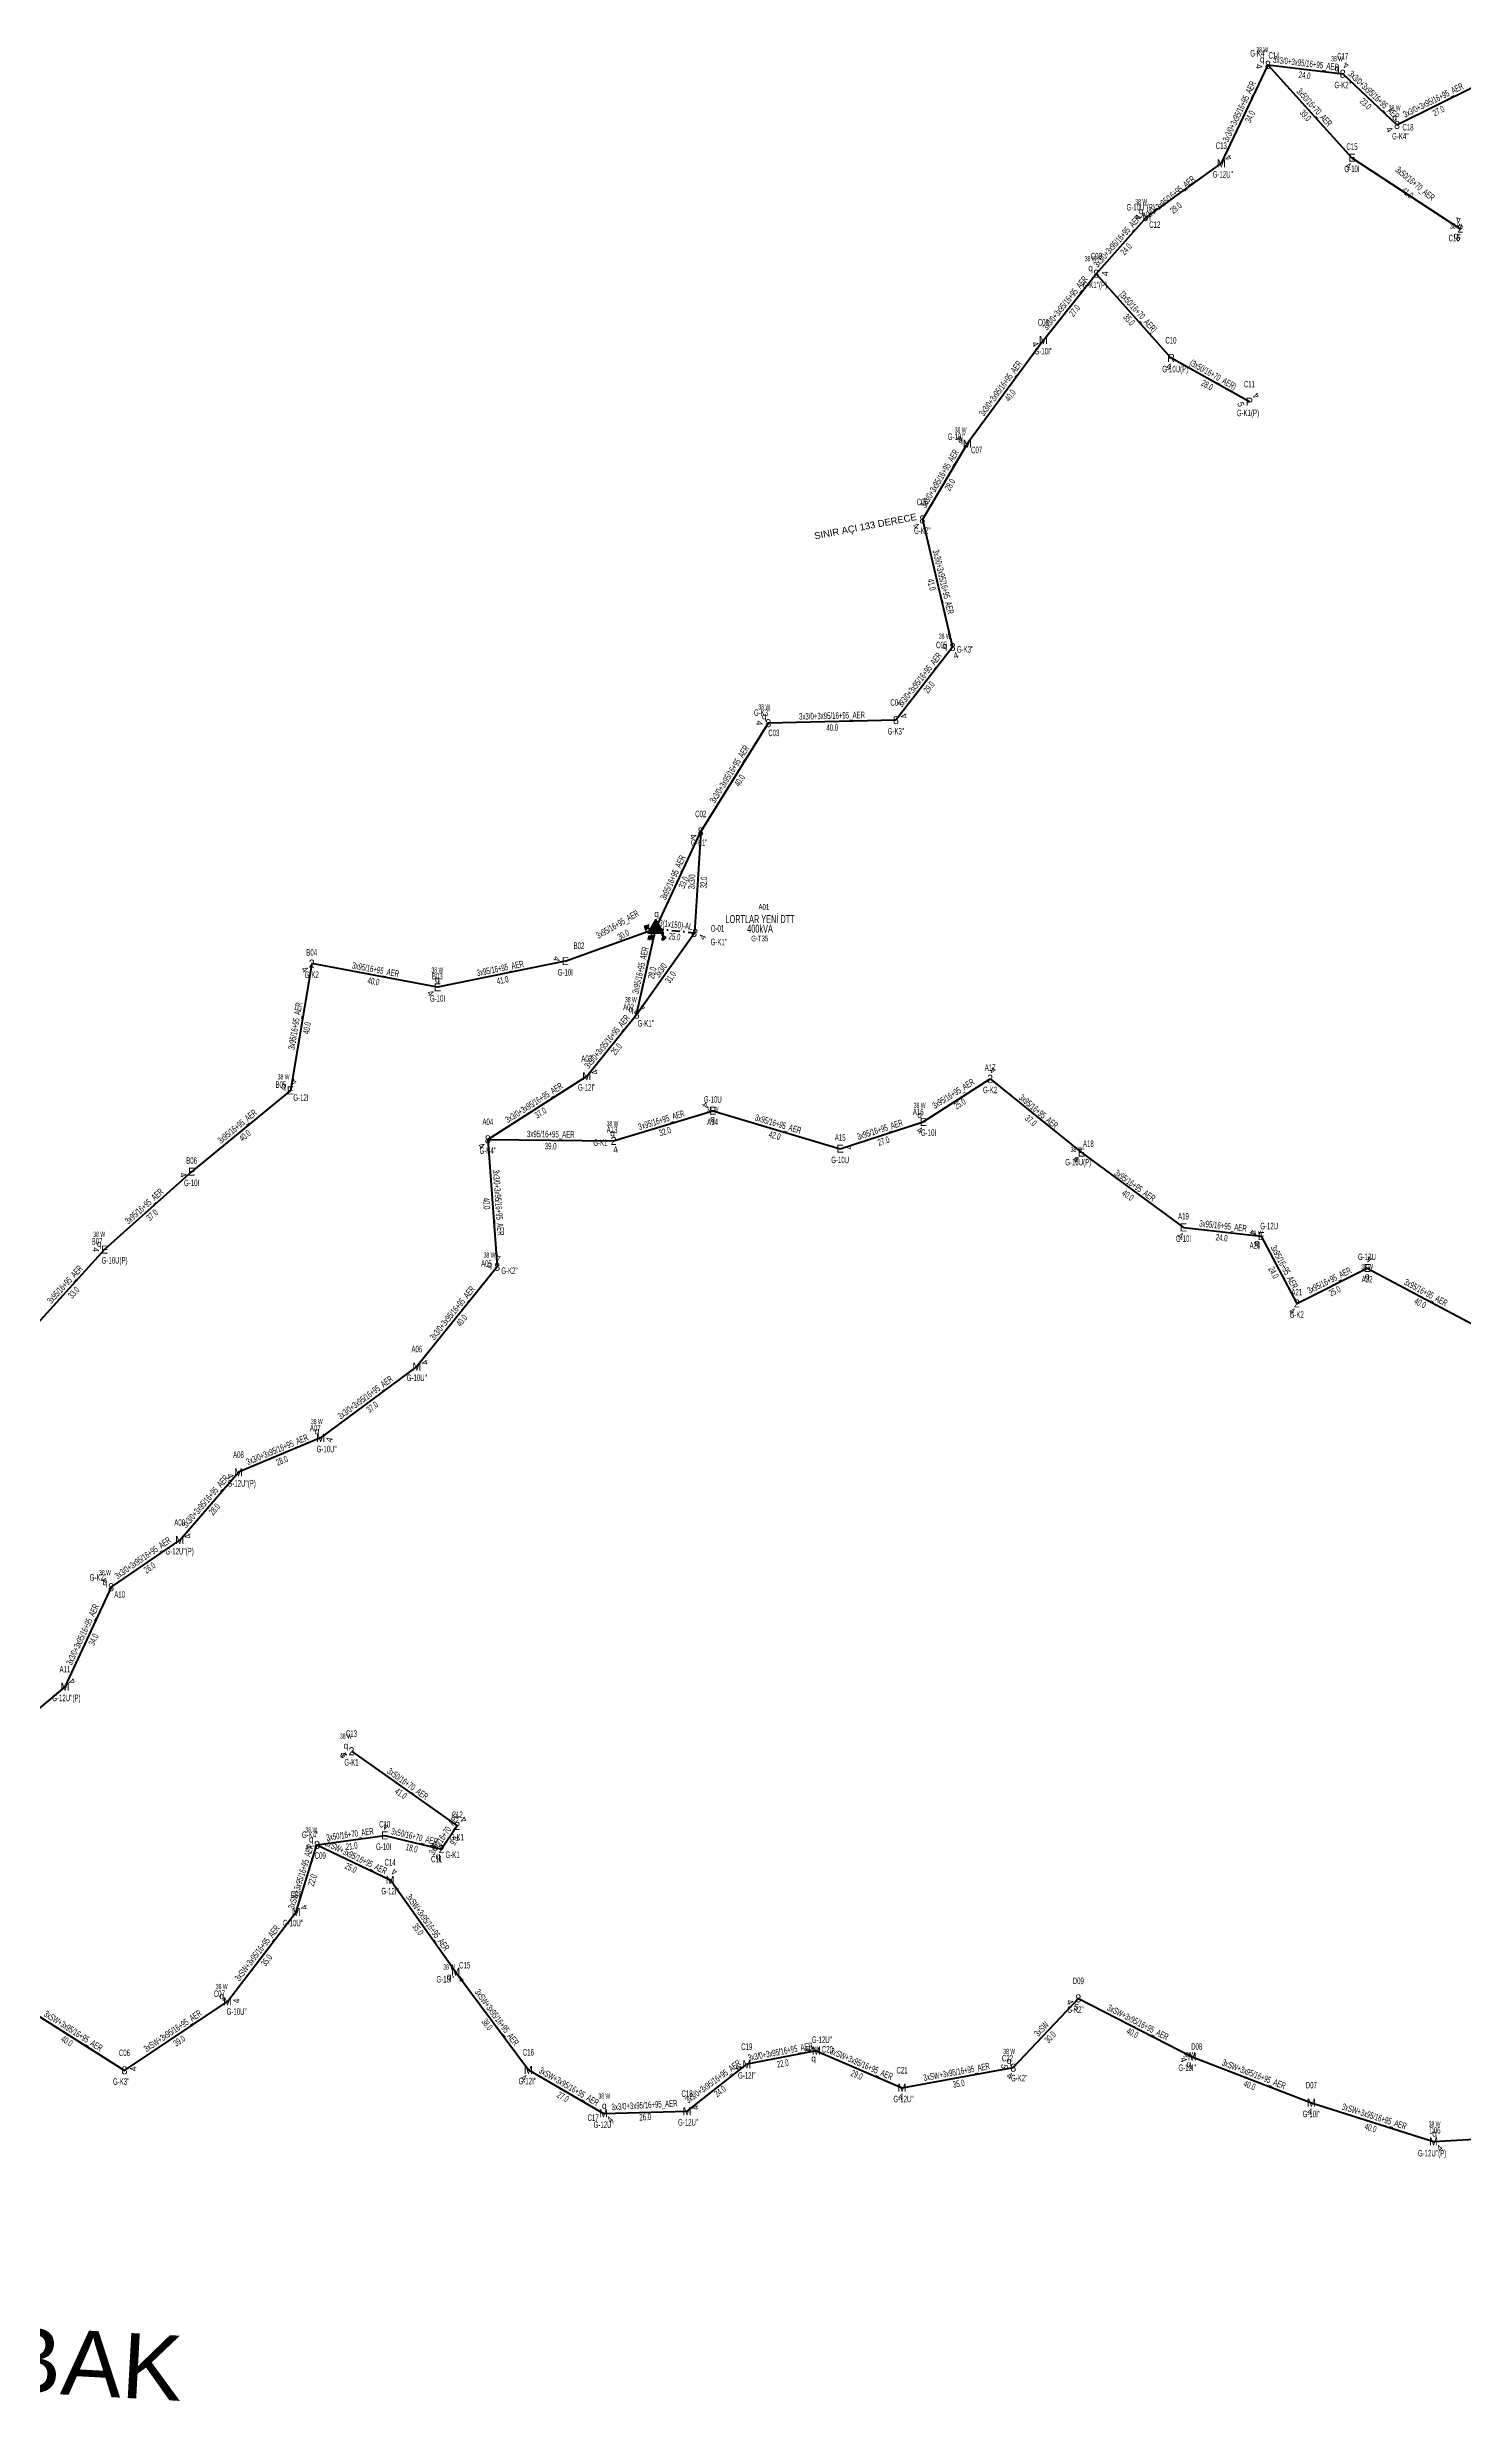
# Model space of a CAD drawing. Header units: millimetres. Extents: x 431745 to 436691, y 4033035 to 4040054.
# Drawn here: x 434788 to 435232, y 4035023 to 4035760 of the extents above; entities that cross this region are included whole.
import ezdxf
from ezdxf.enums import TextEntityAlignment as Align

# ---------------------------------------------------------------- set-up
doc = ezdxf.new("R2010")
doc.units = ezdxf.units.MM
doc.linetypes.add('DASHDOT', pattern=[5, 2.5, -1.25, 0, -1.25])
for name, color, linetype, lineweight in [('DIREK_AG_MEVCUT', 120, 'Continuous', 25), ('DIREK_AG_YENI', 108, 'Continuous', 25), ('DIREK_OG_YENI', 10, 'Continuous', 25), ('HAT_AG_HAVAI_BYSK', 3, 'Continuous', 50), ('HAT_AG_HAVAI_MEVCUT', 126, 'Continuous', 50), ('HAT_AG_HAVAI_YENI', 3, 'Continuous', 50), ('HAT_OG_HAVAI_YENI', 1, 'Continuous', 70), ('HAT_OG_YERALTI_YENI', 1, 'DASHDOT', 70), ('KULLANICI', 1, 'Continuous', 25), ('TRAFO_TADILAT_BYSK', 5, 'Continuous', 30), ('TRAFO_YENI', 5, 'Continuous', 30)]:
    doc.layers.add(name, color=color, linetype=linetype, lineweight=lineweight)
doc.layers.add('LAMBA_GUCU', color=4, linetype='Continuous')
doc.styles.add('Direk', font='B_CAD')
doc.styles.get("Standard").update_dxf_attribs({"font": 'Arial'})

# ---------------------------------------------------------------- blocks, each defined once
blk = doc.blocks.new('YENI_DIREK')
h = blk.add_hatch(color=32)
h.paths.add_polyline_path([(-3.28, -0.5), (-3.07, -0.63), (-2.64, 0.1), (-1.87, -0.35), (-1.77, -0.17), (-2.54, 0.28), (-2.11, 1.01), (-2.33, 1.14)])
h.paths.add_polyline_path([(-3.42, -0.17), (-3.29, -0.25), (-2.57, 0.98), (-2.7, 1.06)])
h.paths.add_polyline_path([(-3.5, 0.29), (-3.37, 0.22), (-3.01, 0.82), (-3.14, 0.9)])
h.paths.add_polyline_path([(-3.41, 0.73), (-3.54, 0.81), (-3.62, 0.68), (-3.49, 0.61)])
h.paths.add_polyline_path([(-1.26, -1.44), (-1.46, -1.44), (-1.47, -2.34), (-2.22, -2.34), (-2.48, -3.47), (-2.38, -3.47), (-2.17, -2.54), (-1.87, -2.54), (-2.08, -3.47), (-1.98, -3.47), (-1.77, -2.54), (-1.47, -2.54), (-1.68, -3.48), (-1.58, -3.48), (-1.37, -2.54), (-1.07, -2.54), (-1.28, -3.48), (-1.18, -3.48), (-0.97, -2.54), (-0.67, -2.55), (-0.88, -3.48), (-0.78, -3.48), (-0.52, -2.35), (-1.27, -2.34)])
at = {"layer": 'TRAFO_YENI'}
for points in [[(2.31, -1.57), (2.08, -1.92), (2.04, -1.44), (1.9, -1.44), (1.98, -2.32), (2.21, -1.96), (2.27, -2.67), (2.06, -2.67), (2.36, -2.87), (2.36, -2.86), (2.6, -2.49), (2.41, -2.63)], [(2.31, -1.57), (2.08, -1.92), (2.04, -1.44), (1.9, -1.44), (1.98, -2.32), (2.21, -1.96), (2.27, -2.67), (2.06, -2.67), (2.36, -2.87), (1.94, -3.19), (2.16, -3.79), (2.22, -3.74), (2.04, -3.26), (2.22, -3.13), (2.4, -3.6), (2.46, -3.56), (2.28, -3.08), (2.46, -2.94), (2.64, -3.42), (2.69, -3.38), (2.51, -2.9), (2.69, -2.76), (2.87, -3.24), (2.93, -3.2), (2.75, -2.72), (2.93, -2.58), (3.11, -3.06), (3.17, -3.01), (2.95, -2.42), (2.36, -2.86), (2.6, -2.49), (2.41, -2.63)], [(2.93, -2.58), (3.11, -3.06), (3.17, -3.01), (2.95, -2.42), (2.36, -2.86), (2.6, -2.49), (2.41, -2.63), (2.31, -1.57), (2.08, -1.92), (2.04, -1.44), (1.9, -1.44), (1.98, -2.32), (2.21, -1.96), (2.27, -2.67), (2.06, -2.67), (2.36, -2.87), (1.94, -3.19), (2.16, -3.79), (2.22, -3.74), (2.04, -3.26), (2.22, -3.13), (2.4, -3.6), (2.46, -3.56), (2.28, -3.08), (2.46, -2.94), (2.64, -3.42), (2.69, -3.38), (2.51, -2.9), (2.69, -2.76), (2.87, -3.24), (2.93, -3.2), (2.75, -2.72)]]:
    blk.add_hatch(color=32, dxfattribs=at).paths.add_polyline_path(points)
at = {"layer": 'TRAFO_TADILAT_BYSK', "color": 32, "flags": 128}
for points in [[(-3.49, 0.61), (-3.41, 0.73), (-3.54, 0.81), (-3.62, 0.68), (-3.49, 0.61)], [(-3.37, 0.22), (-3.01, 0.82), (-3.14, 0.9), (-3.5, 0.29), (-3.37, 0.22)], [(-3.29, -0.25), (-2.57, 0.98), (-2.7, 1.06), (-3.42, -0.17), (-3.29, -0.25)], [(-1.77, -0.17), (-2.54, 0.28), (-2.11, 1.01), (-2.33, 1.14), (-3.28, -0.5), (-3.07, -0.63), (-2.64, 0.1), (-1.87, -0.35), (-1.77, -0.17)], [(-1.26, -1.44), (-1.46, -1.44), (-1.47, -2.34), (-2.22, -2.34), (-2.48, -3.47), (-2.38, -3.47), (-2.17, -2.54), (-1.87, -2.54), (-2.08, -3.47), (-1.98, -3.47), (-1.77, -2.54), (-1.47, -2.54), (-1.68, -3.48), (-1.58, -3.48), (-1.37, -2.54), (-1.07, -2.54), (-1.28, -3.48), (-1.18, -3.48), (-0.97, -2.54), (-0.67, -2.55), (-0.88, -3.48), (-0.78, -3.48), (-0.52, -2.35), (-1.27, -2.34), (-1.26, -1.44)]]:
    blk.add_lwpolyline(points, dxfattribs=at)
at = {"layer": 'TRAFO_YENI', "linetype": 'Continuous'}
for p, q in [((-2.5, -1.44), (0, 2.89)), ((2.5, -1.44), (0, 2.89)), ((-2.5, -1.44), (2.5, -1.44))]:
    blk.add_line(p, q, dxfattribs=at)
at = {"layer": 'TRAFO_YENI', "color": 32, "flags": 128}
blk.add_lwpolyline([(1.9, -1.44), (2.04, -1.44), (2.08, -1.92), (2.31, -1.57), (2.41, -2.63), (2.6, -2.49), (2.36, -2.86), (2.95, -2.42), (3.17, -3.01), (3.11, -3.06), (2.93, -2.58), (2.75, -2.72), (2.93, -3.2), (2.87, -3.24), (2.69, -2.76), (2.51, -2.9), (2.69, -3.38), (2.64, -3.42), (2.46, -2.94), (2.28, -3.08), (2.46, -3.56), (2.4, -3.6), (2.22, -3.13), (2.04, -3.26), (2.22, -3.74), (2.16, -3.79), (1.94, -3.19), (2.36, -2.87), (2.06, -2.67), (2.27, -2.67), (2.21, -1.96), (1.98, -2.32), (1.9, -1.44)], dxfattribs=at)
at = {"layer": 'TRAFO_YENI', "linetype": 'Continuous'}
for points in [[(-2.5, -1.44), (0, -1.44), (0, 2.89)], [(0, -1.44), (0, 2.89), (2.5, -1.44)]]:
    blk.add_solid(points, dxfattribs=at)

msp = doc.modelspace()

# ---------------------------------------------------------------- linework, layer by layer
at = {"layer": 'HAT_AG_HAVAI_BYSK'}
msp.add_line((435139.874, 4035662.246), (435116.536, 4035688.582), dxfattribs=at)
at = {"layer": 'HAT_AG_HAVAI_MEVCUT'}
msp.add_line((435164.442, 4035648.518), (435139.874, 4035662.246), dxfattribs=at)
at = {"layer": 'HAT_AG_HAVAI_YENI'}
for p, q in [((435170.236, 4035753.946), (435196.518, 4035724.882)), ((435196.518, 4035724.882), (435230.418, 4035702.663)), ((434978.689, 4035483.64), (434992.759, 4035514.016)), ((434950.395506, 4035473.427442), (434978.689, 4035483.64)), ((434972.712, 4035456.688), (434978.689, 4035483.64)), ((434871.052174, 4035472.674762), (434864.385, 4035432.962)), ((434910.384533, 4035465.253562), (434871.052174, 4035472.674762)), ((434950.395506, 4035473.427442), (434910.384533, 4035465.253562)), ((434864.385, 4035432.962), (434833.476897, 4035407.535271)), ((435062.37902, 4035423.121916), (435083.300916, 4035436.626034)), ((435083.300916, 4035436.626034), (435111.8951, 4035413.5362)), ((434965.513, 4035417.187), (434996.508542, 4035426.631746)), ((434996.508542, 4035426.631746), (435036.395732, 4035414.73534)), ((434926.143, 4035417.656), (434965.513, 4035417.187)), ((435036.395732, 4035414.73534), (435062.37902, 4035423.121916)), ((435111.8951, 4035413.5362), (435143.803716, 4035390.105936)), ((434833.476897, 4035407.535271), (434806.266, 4035383.17)), ((435143.803716, 4035390.105936), (435168.131, 4035387.383)), ((434806.266, 4035383.17), (434784.116, 4035358.805)), ((435168.131, 4035387.383), (435179.248727, 4035366.326354)), ((435179.248727, 4035366.326354), (435201.293, 4035377.392)), ((435201.293, 4035377.392), (435236.247, 4035358.773)), ((434883.501199, 4035226.169135), (434916.576407, 4035202.781876)), ((434872.694, 4035196.847), (434893.892, 4035199.8)), ((434893.892, 4035199.8), (434911.683, 4035195.54)), ((434916.576407, 4035202.781876), (434911.683, 4035195.54))]:
    msp.add_line(p, q, dxfattribs=at)
at = {"layer": 'HAT_OG_HAVAI_YENI'}
for p, q in [((435170.236, 4035753.946), (435155.637, 4035723.164)), ((435170.236, 4035753.946), (435193.625274, 4035751.149539)), ((435193.625274, 4035751.149539), (435210.611, 4035735.129)), ((435210.611, 4035735.129), (435234.953, 4035747.259)), ((435155.637, 4035723.164), (435132.349, 4035706.429)), ((435116.536, 4035688.582), (435132.349, 4035706.429)), ((435099.957023, 4035667.828377), (435116.536, 4035688.582)), ((435099.957023, 4035667.828377), (435076.163873, 4035635.343335)), ((435076.163873, 4035635.343335), (435062.098874, 4035611.662822)), ((435062.098874, 4035611.662822), (435071.572, 4035571.743)), ((435071.572, 4035571.743), (435053.852447, 4035548.876828)), ((435013.897717, 4035547.913208), (434992.759, 4035514.016)), ((435053.852447, 4035548.876828), (435013.897717, 4035547.913208)), ((434992.759, 4035514.016), (434990.85, 4035482.284)), ((434972.712, 4035456.688), (434990.85, 4035482.284)), ((434957.091, 4035437.435), (434972.712, 4035456.688)), ((434926.143, 4035417.656), (434957.091, 4035437.435)), ((434926.143, 4035417.656), (434929.072198, 4035377.757875)), ((434929.072198, 4035377.757875), (434903.928495, 4035346.541974)), ((434903.928495, 4035346.541974), (434873.844209, 4035324.212041)), ((434873.844209, 4035324.212041), (434848.132, 4035313.487)), ((434829.735502, 4035292.261777), (434848.132, 4035313.487)), ((434808.275, 4035277.491), (434829.735502, 4035292.261777)), ((434808.275, 4035277.491), (434793.84, 4035246.349)), ((434793.84, 4035246.349), (434769.039, 4035225.591)), ((434866.19, 4035175.882), (434872.694, 4035196.847)), ((434872.694, 4035196.847), (434895.576, 4035185.876)), ((434916.076562, 4035157.147225), (434895.576, 4035185.876)), ((434844.722, 4035147.881), (434866.19, 4035175.882)), ((434916.076562, 4035157.147225), (434938.847, 4035126.435)), ((434778.464, 4035147.838), (434812.466, 4035126.286)), ((434812.466, 4035126.286), (434844.722, 4035147.881)), ((435090.565, 4035127.132), (435110.909, 4035148.798)), ((435110.909, 4035148.798), (435146.506272, 4035130.563715)), ((435028.933, 4035132.407), (435007.172, 4035128.209)), ((435028.933, 4035132.407), (435055.747, 4035120.822)), ((435146.506272, 4035130.563715), (435183.83077, 4035116.148424)), ((434938.847, 4035126.435), (434962.335, 4035112.811)), ((434988.48, 4035113.507), (435007.172, 4035128.209)), ((435055.747, 4035120.822), (435090.565, 4035127.132)), ((435183.83077, 4035116.148424), (435222.058535, 4035104.039677)), ((434962.335, 4035112.811), (434988.48, 4035113.507)), ((435222.058535, 4035104.039677), (435262.030817, 4035106.315904))]:
    msp.add_line(p, q, dxfattribs=at)
at = {"layer": 'HAT_OG_YERALTI_YENI', "flags": 128}
msp.add_lwpolyline([(434978.689, 4035483.64), (434990.85, 4035482.284)], dxfattribs=at)

# ---------------------------------------------------------------- block references
at = {"layer": 'TRAFO_YENI'}
msp.add_blockref('YENI_DIREK', (434978.689, 4035483.64), dxfattribs=at)

# ---------------------------------------------------------------- texts
at = {"layer": 'DIREK_AG_MEVCUT', "width": 0.53}
for s, p in [('C10', (435139.874, 4035667.746)), ('G-10U(P)', (435141.222925, 4035658.746)), ('C11', (435164.442, 4035654.018)), ('G-K1(P)', (435163.978029, 4035645.018))]:
    msp.add_text(s, height=2.05, dxfattribs=at).set_placement(p, align=Align.MIDDLE_CENTER)
at = {"layer": 'DIREK_AG_MEVCUT', "style": 'Direk'}
for s, p in [('R', (435139.874, 4035662.246)), ('P', (435164.442, 4035648.518))]:
    msp.add_text(s, height=2.5, dxfattribs=at).set_placement(p, align=Align.MIDDLE_CENTER)
at = {"layer": 'DIREK_AG_MEVCUT', "color": 32, "style": 'Direk'}
for s, rotation, p in [('4', 346.311607, (435139.211404, 4035659.525528)), ('5', 286.836538, (435161.762022, 4035647.707002)), ('4', 491.224358, (435166.547977, 4035650.363226))]:
    msp.add_text(s, height=2, rotation=rotation, dxfattribs=at).set_placement(p, align=Align.MIDDLE_CENTER)
at = {"layer": 'DIREK_AG_YENI', "width": 0.53}
for s, p in [('C15', (435196.518, 4035728.382)), ('G-10I', (435196.518, 4035721.382)), ('C16', (435228.499359, 4035699.735746)), ('B04', (434871.052174, 4035476.174762)), ('B02', (434954.673081, 4035478.277857)), ('G-K2', (434871.052174, 4035469.174762)), ('B03', (434910.358228, 4035468.753464)), ('G-10I', (434950.395506, 4035469.927442)), ('G-10I', (434910.410868, 4035461.749483)), ('A17', (435083.300916, 4035440.126034)), ('B05', (434861.406836, 4035434.800624)), ('G-K2', (435083.300916, 4035433.126034)), ('G-12I', (434867.677726, 4035430.720994)), ('G-10U', (434996.544463, 4035430.140777)), ('A16', (435060.821957, 4035426.25649)), ('G-K1', (434961.375205, 4035416.622788)), ('A13', (434965.025472, 4035420.652879)), ('A14', (434996.472716, 4035423.13193)), ('A15', (435036.395732, 4035418.23534)), ('G-10I', (435064.046112, 4035419.76584)), ('B06', (434833.476897, 4035411.035271)), ('G-10U', (435036.395732, 4035411.23534)), ('G-10U(P)', (435110.868869, 4035410.514362)), ('A18', (435114.057957, 4035416.287936)), ('G-10I', (434833.476897, 4035404.035271)), ('A19', (435143.803716, 4035393.605936)), ('G-12U', (435170.615692, 4035390.53388)), ('B07', (434803.891188, 4035385.741044)), ('G-10U(P)', (434809.381316, 4035379.797263)), ('G-10I', (435143.803716, 4035386.605936)), ('A20', (435166.159851, 4035384.490843)), ('G-12U', (435201.208661, 4035380.898469)), ('A22', (435201.250659, 4035373.892256)), ('A21', (435179.248727, 4035369.826354)), ('G-K2', (435179.248727, 4035362.826354)), ('C13', (434883.501199, 4035231.669135)), ('G-K1', (434883.501199, 4035222.669135)), ('C10', (434893.892, 4035203.3)), ('C12', (434916.576407, 4035206.281876)), ('G-10I', (434893.55479, 4035196.3)), ('G-K1', (434916.449646, 4035199.281876)), ('C11', (434910.13115, 4035192.402842)), ('G-K1', (434915.140046, 4035193.767207))]:
    msp.add_text(s, height=2.05, dxfattribs=at).set_placement(p, align=Align.MIDDLE_CENTER)
at = {"layer": 'DIREK_AG_YENI', "color": 32, "style": 'Direk'}
for s, rotation, p in [('4', 336.061209, (435195.381871, 4035722.322858)), ('4', 551.241994, (435229.872131, 4035705.409275)), ('5', 348.483963, (435229.859002, 4035699.919367)), ('4', 310.23489, (434868.914646, 4035470.866179)), ('4', 255.068552, (434947.690049, 4035474.148899)), ('4', 309.872849, (434908.235619, 4035463.458522)), ('4', 520.539545, (435084.233754, 4035439.266075)), ('4', 518.115423, (434865.428666, 4035435.560223)), ('4', 233.180084, (434994.267078, 4035428.309792)), ('4', 337.151888, (435061.291809, 4035420.541611)), ('4', 372.355691, (434966.112144, 4035414.451853)), ('4', 458.944213, (435039.161684, 4035415.170663)), ('4', 321.455919, (435110.150374, 4035411.346239)), ('4', 290.921004, (434830.861491, 4035406.535446)), ('4', 341.855218, (435142.931742, 4035387.445172)), ('4', 247.677614, (435165.540828, 4035388.446489)), ('4', 270.227116, (434803.466022, 4035383.158901)), ('4', 526.667437, (435201.938688, 4035380.116534)), ('4', 328.916834, (435177.803138, 4035363.928381)), ('5', 297.368062, (434881.014598, 4035224.881961)), ('4', 292.5, (434880.914336, 4035225.097621)), ('4', 493.9629, (434918.591818, 4035204.725615)), ('4', 533.267118, (434894.220274, 4035202.58069)), ('4', 246.243476, (434909.120256, 4035196.667983))]:
    msp.add_text(s, height=2, rotation=rotation, dxfattribs=at).set_placement(p, align=Align.MIDDLE_CENTER)
at = {"layer": 'DIREK_AG_YENI', "style": 'Direk'}
for s, p in [('E', (435196.518, 4035724.882)), ('2', (435230.418, 4035702.663)), ('2', (434871.052174, 4035472.674762)), ('E', (434950.395506, 4035473.427442)), ('E', (434910.384533, 4035465.253562)), ('E', (434864.385, 4035432.962)), ('2', (435083.300916, 4035436.626034)), ('E', (434996.508542, 4035426.631746)), ('2', (434965.513, 4035417.187)), ('E', (435062.37902, 4035423.121916)), ('E', (435036.395732, 4035414.73534)), ('E', (435111.8951, 4035413.5362)), ('E', (434833.476897, 4035407.535271)), ('E', (435143.803716, 4035390.105936)), ('E', (435168.131, 4035387.383)), ('E', (434806.266, 4035383.17)), ('E', (435201.293, 4035377.392)), ('2', (435179.248727, 4035366.326354)), ('2', (434883.501199, 4035226.169135)), ('2', (434916.576407, 4035202.781876)), ('E', (434893.892, 4035199.8)), ('2', (434911.683, 4035195.54))]:
    msp.add_text(s, height=2.5, dxfattribs=at).set_placement(p, align=Align.MIDDLE_CENTER)
at = {"layer": 'DIREK_AG_YENI', "color": 4, "style": 'Direk'}
for p in [(435229.047542, 4035700.572104), (434910.365744, 4035467.753492), (434862.25774, 4035434.275303), (435061.266832, 4035425.360897), (434965.164766, 4035419.662628), (434996.482952, 4035424.131877), (435110.350202, 4035411.570674), (434804.569706, 4035385.00646), (435166.723036, 4035385.317174), (435201.262756, 4035374.892183), (434881.733432, 4035227.936902), (434910.574536, 4035193.299173)]:
    msp.add_text('q', height=2, dxfattribs=at).set_placement(p, align=Align.MIDDLE_CENTER)
at = {"layer": 'DIREK_OG_YENI', "width": 0.53}
for s, p in [("G-K4''", (435167.271103, 4035757.557864)), ('C14', (435172.138269, 4035756.883919)), ('C17', (435193.625274, 4035756.649539)), ("G-K2''", (435193.625274, 4035747.649539)), ('C18', (435214.039225, 4035734.423824)), ('C13', (435155.637, 4035728.664)), ("G-K4''", (435211.667954, 4035731.615391)), ("G-12U''", (435156.100971, 4035719.664)), ("G-10U''(P)", (435130.409775, 4035709.394328)), ('C12', (435134.817848, 4035703.948115)), ('C09', (435116.536, 4035694.082)), ("G-K1''(P)", (435116.072029, 4035685.082)), ('C08', (435099.957023, 4035673.328377)), ("G-10I''", (435099.957023, 4035664.328377)), ("G-10I''", (435072.80445, 4035637.563873)), ('C07', (435079.083679, 4035633.413379)), ('C06', (435062.098874, 4035617.162822)), ("G-K2''", (435062.098874, 4035608.162822)), ('C05', (435068.127831, 4035572.365653)), ("G-K3''", (435075.501104, 4035571.009761)), ("G-K3''", (435012.018455, 4035551.205703)), ('C04', (435053.852447, 4035554.376828)), ('C03', (435015.632697, 4035544.873497)), ("G-K3''", (435053.852447, 4035545.376828)), ('C02', (434992.759, 4035519.516)), ("G-K1''", (434992.295029, 4035510.516)), ('O-01', (434998.013077, 4035483.67055)), ("G-K1''", (434998.438606, 4035479.422294)), ('A02', (434970.174684, 4035459.098814)), ("G-K1''", (434975.581299, 4035453.961754)), ('A03', (434957.091, 4035442.935)), ("G-12I''", (434957.091, 4035433.935)), ('A04', (434926.143, 4035423.156)), ("G-K4''", (434926.143, 4035414.156)), ('A05', (434925.731006, 4035378.800195)), ("G-K2''", (434932.94848, 4035376.548629)), ('A06', (434903.928495, 4035352.041974)), ("G-10U''", (434903.928495, 4035343.041974)), ('A07', (434872.170886, 4035327.286124)), ('A08', (434848.132, 4035318.987)), ("G-10U''", (434875.738997, 4035320.731105)), ("G-12U''(P)", (434849.143715, 4035309.987)), ('A09', (434829.735502, 4035297.761777)), ("G-12U''(P)", (434829.735502, 4035288.761777)), ("G-K2''", (434804.164711, 4035280.557044)), ('A10', (434810.953831, 4035275.238477)), ('A11', (434793.84, 4035251.849)), ("G-12U''(P)", (434794.303971, 4035242.849)), ("G-K4''", (434870.572003, 4035200.030234)), ('C09', (434873.738438, 4035193.506469)), ('C14', (434895.576, 4035191.376)), ('C08', (434866.19, 4035181.382)), ("G-12I''", (434895.576, 4035182.376)), ("G-10U''", (434865.178285, 4035172.382)), ('C15', (434918.913391, 4035159.197201)), ("G-10I''", (434912.824747, 4035154.797369)), ('D09', (435110.909, 4035154.298)), ('C07', (434842.162647, 4035150.268407)), ("G-10U''", (434847.59291, 4035144.692023)), ("G-K2''", (435110.043717, 4035145.298)), ('C06', (434812.466, 4035131.786)), ('C16', (434938.847, 4035131.935)), ('C19', (435007.172, 4035133.709)), ("G-12U''", (435030.667036, 4035135.883754)), ('C20', (435032.403117, 4035132.863382)), ('C22', (435088.749127, 4035130.12409)), ('D08', (435147.936553, 4035133.758131)), ("G-K3''", (434811.454285, 4035122.786)), ("G-12I''", (434938.50979, 4035122.935)), ("G-12I''", (435007.172, 4035124.709)), ('C21', (435055.747, 4035126.322)), ("G-K2''", (435092.424147, 4035123.859736)), ("G-10I''", (435144.970502, 4035127.133696)), ('C18', (434988.48, 4035119.007)), ("G-12U''", (435056.210971, 4035117.322)), ('D07', (435183.83077, 4035121.648424)), ('C17', (434959.102603, 4035111.46876)), ("G-12U''", (434962.415883, 4035109.268525)), ("G-12U''", (434988.81721, 4035110.007)), ("G-10I''", (435183.83077, 4035112.648424)), ('D06', (435222.494672, 4035107.512397)), ("G-12U''(P)", (435221.596753, 4035100.362762))]:
    msp.add_text(s, height=2.05, dxfattribs=at).set_placement(p, align=Align.MIDDLE_CENTER)
at = {"layer": 'DIREK_OG_YENI', "color": 32, "style": 'Direk'}
for s, rotation, p in [('4', 279.813193, (435167.476968, 4035753.468778)), ('4', 518.3375, (435194.658862, 4035753.751787)), ('4', 301.708591, (435208.22895, 4035733.657322)), ('4', 486.088837, (435157.899693, 4035724.813309)), ('4', 271.659358, (435129.550174, 4035706.34792)), ('4', 450.002121, (435119.336, 4035688.582104)), ('4', 296.889843, (435097.459766, 4035666.562002)), ('4', 235.157733, (435073.865835, 4035636.943029)), ('4', 315.000001, (435060.118975, 4035609.682923)), ('4', 380.828119, (435072.567584, 4035569.125976)), ('4', 476.113514, (435056.366634, 4035550.109251)), ('4', 268.884156, (435011.098248, 4035547.967735)), ('4', 302.573342, (434990.399432, 4035512.508539)), ('4', 422.007934, (434993.322435, 4035480.969822)), ('4', 500.571046, (434974.490339, 4035458.850756)), ('4', 475.472857, (434959.61881, 4035438.639234)), ('4', 315.000001, (434924.163101, 4035415.676101)), ('4', 533.436547, (434929.392248, 4035380.539524)), ('4', 475.574672, (434906.45416, 4035347.750698)), ('4', 437.572697, (434876.578605, 4035323.609479)), ('4', 294.541804, (434845.584956, 4035312.324)), ('4', 474.541804, (434832.282545, 4035293.424777)), ('4', 222.239803, (434806.392742, 4035279.563946)), ('4', 486.341265, (434796.095405, 4035248.008262)), ('4', 283.882236, (434869.975785, 4035196.175204)), ('4', 512.755635, (434896.857802, 4035188.365374)), ('4', 478.320965, (434868.654851, 4035177.210349)), ('4', 396.203343, (434917.73039, 4035154.887833)), ('4', 452.259276, (434847.519823, 4035147.99138)), ('4', 293.401216, (435108.339311, 4035147.685931)), ('5', 346.43837, (435110.252425, 4035146.076069)), ('4', 262.205612, (435026.158869, 4035132.786732)), ('4', 458.839643, (434815.232742, 4035126.716275)), ('4', 330.525248, (434937.469288, 4035123.997397)), ('4', 289.093229, (435004.526035, 4035127.293103)), ('5', 263.20282, (435087.78468, 4035127.463394)), ('4', 334.937664, (435089.378909, 4035124.595627)), ('4', 289.37829, (435143.864896, 4035129.634665)), ('4', 352.092255, (435055.36178, 4035118.048626)), ('4', 406.416435, (434964.363235, 4035110.880647)), ('4', 471.844839, (434991.078946, 4035114.548864)), ('4', 349.44134, (435183.317692, 4035113.395834)), ('4', 403.050463, (435223.969933, 4035101.99357))]:
    msp.add_text(s, height=2, rotation=rotation, dxfattribs=at).set_placement(p, align=Align.MIDDLE_CENTER)
at = {"layer": 'DIREK_OG_YENI', "color": 4, "style": 'Direk'}
for p in [(435168.468233, 4035755.713767), (435191.857507, 4035752.917306), (435209.890836, 4035737.523027), (435130.585537, 4035708.201061), (435114.768233, 4035690.349767), (435074.078297, 4035636.721876), (435069.111879, 4035572.187752), (435012.658446, 4035550.08443), (434970.899631, 4035458.41001), (434926.685632, 4035378.50239), (434872.648978, 4035326.407815), (434806.361549, 4035279.099945), (434870.926233, 4035198.614767), (434914.050255, 4035155.682957), (434842.893891, 4035149.586291), (435028.075189, 4035130.058775), (435089.267948, 4035129.269207), (435145.484643, 4035128.281989), (434962.603786, 4035115.296509), (435222.370062, 4035106.520192)]:
    msp.add_text('q', height=2, dxfattribs=at).set_placement(p, align=Align.MIDDLE_CENTER)
at = {"layer": 'DIREK_OG_YENI', "style": 'Direk'}
for s, p in [('8', (435170.236, 4035753.946)), ('8', (435193.625274, 4035751.149539)), ('8', (435210.611, 4035735.129)), ('M', (435155.637, 4035723.164)), ('M', (435132.349, 4035706.429)), ('8', (435116.536, 4035688.582)), ('M', (435099.957023, 4035667.828377)), ('M', (435076.163873, 4035635.343335)), ('8', (435062.098874, 4035611.662822)), ('8', (435071.572, 4035571.743)), ('8', (435013.897717, 4035547.913208)), ('8', (435053.852447, 4035548.876828)), ('8', (434992.759, 4035514.016)), ('8', (434972.712, 4035456.688)), ('M', (434957.091, 4035437.435)), ('8', (434926.143, 4035417.656)), ('8', (434929.072198, 4035377.757875)), ('M', (434903.928495, 4035346.541974)), ('M', (434873.844209, 4035324.212041)), ('M', (434848.132, 4035313.487)), ('M', (434829.735502, 4035292.261777)), ('8', (434808.275, 4035277.491)), ('M', (434793.84, 4035246.349)), ('8', (434872.694, 4035196.847)), ('M', (434895.576, 4035185.876)), ('M', (434866.19, 4035175.882)), ('M', (434916.076562, 4035157.147225)), ('M', (434844.722, 4035147.881)), ('8', (435110.909, 4035148.798)), ('M', (435028.933, 4035132.407)), ('M', (435146.506272, 4035130.563715)), ('8', (434812.466, 4035126.286)), ('M', (434938.847, 4035126.435)), ('M', (435007.172, 4035128.209)), ('8', (435090.565, 4035127.132)), ('M', (435055.747, 4035120.822)), ('M', (435183.83077, 4035116.148424)), ('M', (434962.335, 4035112.811)), ('M', (434988.48, 4035113.507)), ('M', (435222.058535, 4035104.039677))]:
    msp.add_text(s, height=2.5, dxfattribs=at).set_placement(p, align=Align.MIDDLE_CENTER)
msp.add_text('8', height=2.5, rotation=342.364734, dxfattribs=at).set_placement((434990.85, 4035482.284), align=Align.MIDDLE_CENTER)
at = {"layer": 'HAT_AG_HAVAI_BYSK', "lineweight": 30, "width": 0.53}
msp.add_text('[3x50/16+70_AER]', height=2.05, rotation=311.545898, dxfattribs=at).set_placement((435128.841337, 4035675.977672), align=Align.CENTER)
msp.add_text('35.0', height=2.05, rotation=311.545898, dxfattribs=at).set_placement((435127.569016, 4035674.850199), align=Align.TOP_CENTER)
at = {"layer": 'HAT_AG_HAVAI_MEVCUT', "lineweight": 30, "width": 0.53}
msp.add_text('(3x50/16+70_AER)', height=2.05, rotation=330.804605, dxfattribs=at).set_placement((435152.572621, 4035656.124017), align=Align.CENTER)
msp.add_text('28.0', height=2.05, rotation=330.804605, dxfattribs=at).set_placement((435151.743379, 4035654.639983), align=Align.TOP_CENTER)
at = {"layer": 'HAT_AG_HAVAI_YENI', "lineweight": 30, "width": 0.53}
for s, rotation, p in [('3x50/16+70_AER', 312.12225, (435184.007281, 4035739.984312, 217598.258881)), ('3x50/16+70_AER', 320.372516, (435215.634842, 4035716.007868)), ('3x95/16+95_AER', 65.146786, (434984.952385, 4035499.185163)), ('3x95/16+95_AER', 389.890731, (434967.195803, 4035484.064842, 217475.197753)), ('3x95/16+95_AER', 349.315088, (434890.87595, 4035469.799425)), ('3x95/16+95_AER', 371.546133, (434930.219886, 4035470.173301, 217455.192266)), ('3x95/16+95_AER', 77.496915, (434974.870479, 4035470.347948)), ('3x95/16+95_AER', 440.469911, (434866.880324, 4035452.958865)), ('3x95/16+95_AER', 32.195734, (435072.344883, 4035431.094776, 217541.740147)), ('3x95/16+95_AER', 399.442619, (434848.390939, 4035420.905058, 217416.738449)), ('3x95/16+95_AER', 16.946663, (434980.763012, 4035422.722463, 217498.254271)), ('3x95/16+95_AER', 343.39272, (435016.695076, 4035421.498086, 217518.197866)), ('3x95/16+95_AER', 320.159231, (435097.825799, 4035425.613858, 217555.630783)), ('3x95/16+95_AER', 359.317489, (434945.838125, 4035418.27144)), ('3x95/16+95_AER', 17.888423, (435049.126286, 4035419.737536, 217531.18951)), ('3x95/16+95_AER', 324.525275, (435128.025933, 4035402.39337, 217571.901858)), ('3x95/16+95_AER', 401.842006, (434819.304432, 4035395.985875, 217403.133)), ('3x95/16+95_AER', 353.614407, (435156.061994, 4035389.589377)), ('3x95/16+95_AER', 297.832832, (435174.44163, 4035377.251719)), ('3x95/16+95_AER', 407.726015, (434794.561911, 4035371.559244, 217392.057857)), ('3x95/16+95_AER', 26.656286, (435189.889404, 4035372.618976)), ('3x95/16+95_AER', 331.957409, (435219.169518, 4035368.833059)), ('3x50/16+70_AER', 324.736125, (434900.529545, 4035215.169532, 217458.288204)), ('3x50/16+70_AER', 415.952715, (434913.425414, 4035199.636833, 217455.8415)), ('3x50/16+70_AER', 7.93018, (434883.175929, 4035199.165323, 217446.9462)), ('3x50/16+70_AER', 346.534238, (434902.985635, 4035198.496584, 217455.8415))]:
    msp.add_text(s, height=2.05, rotation=rotation, dxfattribs=at).set_placement(p, align=Align.CENTER)
for s, rotation, p in [('39.0', 312.12225, (435182.746365, 4035738.844097, 217598.258881)), ('41.0', 320.372516, (435214.550593, 4035714.698516)), ('33.0', 65.146786, (434986.494943, 4035498.470662)), ('30.0', 389.890731, (434968.042994, 4035482.590981, 217475.197753)), ('28.0', 77.496915, (434976.530162, 4035469.979912)), ('40.0', 349.315088, (434890.560756, 4035468.1289)), ('41.0', 371.546133, (434930.560153, 4035468.507703, 217455.192266)), ('40.0', 440.469911, (434868.556862, 4035452.677403)), ('25.0', 32.195734, (435073.250665, 4035429.656181, 217541.740147)), ('37.0', 320.159231, (435096.736683, 4035424.30855, 217555.630783)), ('40.0', 399.442619, (434849.470958, 4035419.592214, 217416.738449)), ('32.0', 16.946663, (434981.25853, 4035421.096283, 217498.254271)), ('42.0', 343.39272, (435016.209198, 4035419.869, 217518.197866)), ('27.0', 17.888423, (435049.648466, 4035418.11972, 217531.18951)), ('39.0', 359.317489, (434945.817875, 4035416.57156)), ('37.0', 401.842006, (434820.438466, 4035394.719397, 217403.133)), ('40.0', 324.525275, (435127.039349, 4035401.008939, 217571.901858)), ('24.0', 353.614407, (435155.872922, 4035387.899924)), ('24.0', 297.832832, (435172.938297, 4035376.458)), ('33.0', 407.726015, (434795.819803, 4035370.415694, 217392.057857)), ('25.0', 26.656286, (435190.652088, 4035371.099662)), ('40.0', 331.957409, (435218.370301, 4035367.332642)), ('41.0', 324.736125, (434899.548062, 4035213.781479, 217458.288204)), ('21.0', 7.93018, (434883.410472, 4035197.48158, 217446.9462)), ('18.0', 346.534238, (434902.589766, 4035196.843319, 217455.8415)), ('9.0', 415.952715, (434914.833993, 4035198.685043, 217455.8415))]:
    msp.add_text(s, height=2.05, rotation=rotation, dxfattribs=at).set_placement(p, align=Align.TOP_CENTER)
at = {"layer": 'HAT_OG_HAVAI_YENI', "lineweight": 30, "width": 0.53}
for s, rotation, p in [('3x3/0+3x95/16+95_AER', 353.181486, (435182.031495, 4035753.391868)), ('3x3/0+3x95/16+95_AER', 316.674897, (435202.701319, 4035743.757626, 217605.305465)), ('3x3/0+3x95/16+95_AER', 424.627238, (435162.168611, 4035738.919353, 217577.818677)), ('3x3/0+3x95/16+95_AER', 26.48771, (435222.40286, 4035741.954781, 217617.4765)), ('3x3/0+3x95/16+95_AER', 399.10477, (435139.692899, 4035711.299486)), ('3x3/0+3x95/16+95_AER', 48.458894, (435123.806468, 4035698.069119)), ('3x3/0+3x95/16+95_AER', 51.379716, (435107.582584, 4035678.735657)), ('3x3/0+3x95/16+95_AER', 413.779683, (435087.37471, 4035652.088114)), ('3x3/0+3x95/16+95_AER', 419.291879, (435068.40056, 4035623.937144, 217531.049437)), ('3x3/0+3x95/16+95_AER', 283.350053, (435067.662619, 4035591.899273, 217535.786152)), ('3x3/0+3x95/16+95_AER', 412.226786, (435062.0405, 4035560.830668, 217526.926224)), ('3x3/0+3x95/16+95_AER', 361.38158, (435033.854588, 4035549.244771)), ('3x3/0+3x95/16+95_AER', 418.051392, (435002.606989, 4035531.414475)), ('3x3/0', 86.557927, (434990.955976, 4035498.201175)), ('3x3/0', 54.6774, (434981.087576, 4035469.977611)), ('3x3/0+3x95/16+95_AER', 50.946355, (434964.241577, 4035447.597005)), ('3x3/0+3x95/16+95_AER', 32.582474, (434941.159414, 4035428.261689)), ('3x3/0+3x95/16+95_AER', 274.198948, (434928.455318, 4035397.769175)), ('3x3/0+3x95/16+95_AER', 411.149341, (434915.83838, 4035362.683124)), ('3x3/0+3x95/16+95_AER', 396.584495, (434888.379746, 4035336.05954, 217436.922105)), ('3x3/0+3x95/16+95_AER', 382.641925, (434860.66088, 4035319.63401, 217424.066)), ('3x3/0+3x95/16+95_AER', 49.163143, (434838.528742, 4035303.675855, 217424.066)), ('3x3/0+3x95/16+95_AER', 34.82769, (434818.757806, 4035285.819701)), ('3x3/0+3x95/16+95_AER', 425.132068, (434800.286366, 4035262.277176, 217396.920135)), ('3xSW+3x95/16+95_AER', 334.383943, (434884.502706, 4035192.127798, 217447.788219)), ('3xSW+3x95/16+95_AER', 72.764782, (434868.630307, 4035186.616599, 217436.347)), ('3xSW+3x95/16+95_AER', 305.510986, (434906.518403, 4035172.005186, 217447.788219)), ('3xSW+3x95/16+95_AER', 52.523142, (434854.781647, 4035162.399051, 217433.095139)), ('3xSW+3x95/16+95_AER', 306.553303, (434928.144392, 4035142.297383, 217469.423303)), ('3xSW+3x95/16+95_AER', 332.877004, (435129.09517, 4035140.43727)), ('3xSW+3x95/16+95_AER', 327.631709, (434795.919965, 4035137.780019, 217406.232909)), ('3xSW+3x95/16+95_AER', 33.802032, (434828.121191, 4035137.789948, 217422.361067)), ('3xSW', 46.80162, (435100.11719, 4035138.546711, 217555.454517)), ('3x3/0+3x95/16+95_AER', 370.918363, (435017.891317, 4035131.14232, 217503.585791)), ('3xSW+3x95/16+95_AER', 336.633156, (435042.677193, 4035127.394383, 217527.873543)), ('3xSW+3x95/16+95_AER', 329.883676, (434951.017083, 4035120.35811, 217481.167286)), ('3x3/0+3x95/16+95_AER', 36.311062, (434997.197724, 4035121.934133, 217503.585791)), ('3xSW+3x95/16+95_AER', 10.272149, (435073.004238, 4035124.813353, 217545.282313)), ('3xSW+3x95/16+95_AER', 338.882678, (435165.474758, 4035124.148987)), ('3x3/0+3x95/16+95_AER', 3.268698, (434975.234097, 4035114.398729, 217494.115277)), ('3xSW+3x95/16+95_AER', 342.424263, (435203.201324, 4035110.904371))]:
    msp.add_text(s, height=2.05, rotation=rotation, dxfattribs=at).set_placement(p, align=Align.CENTER)
for s, rotation, p in [('24.0', 353.181486, (435181.829663, 4035751.703892)), ('23.0', 316.674897, (435201.534885, 4035742.520923, 217605.305465)), ('34.0', 424.627238, (435163.704627, 4035738.190894, 217577.818677)), ('27.0', 26.48771, (435223.16107, 4035740.43323, 217617.4765)), ('29.0', 399.10477, (435140.765158, 4035709.980296)), ('24.0', 48.458894, (435125.078885, 4035696.941752)), ('27.0', 51.379716, (435108.910793, 4035677.674591)), ('40.0', 413.779683, (435088.746187, 4035651.083598)), ('28.0', 419.291879, (435069.862186, 4035623.069014, 217531.049437)), ('41.0', 283.350053, (435066.008557, 4035591.506744, 217535.786152)), ('29.0', 412.226786, (435063.38425, 4035559.789354, 217526.926224)), ('40.0', 361.38158, (435033.895576, 4035547.545265)), ('40.0', 418.051392, (435004.049479, 4035530.514906)), ('32.0', 86.557927, (434992.652909, 4035498.099108)), ('31.0', 54.6774, (434982.474622, 4035468.994706)), ('25.0', 50.946355, (434965.561723, 4035446.525924)), ('37.0', 32.582474, (434942.074886, 4035426.82924)), ('40.0', 274.198948, (434926.759881, 4035397.644701)), ('40.0', 411.149341, (434917.162313, 4035361.616726)), ('37.0', 396.584495, (434889.392959, 4035334.694476, 217436.922105)), ('28.0', 382.641925, (434861.31533, 4035318.065031, 217424.066)), ('28.0', 49.163143, (434839.814919, 4035302.564212, 217424.066)), ('26.0', 34.82769, (434819.728693, 4035284.424216)), ('34.0', 425.132068, (434801.828741, 4035261.562279, 217396.920135)), ('25.0', 334.383943, (434883.767731, 4035190.594889, 217447.788219)), ('22.0', 72.764782, (434870.253971, 4035186.112897, 217436.347)), ('35.0', 305.510986, (434905.134596, 4035171.017726, 217447.788219)), ('35.0', 52.523142, (434856.130766, 4035161.364701, 217433.095139)), ('38.0', 306.553303, (434926.778777, 4035141.284914, 217469.423303)), ('30.0', 46.80162, (435101.356469, 4035137.383016, 217555.454517)), ('40.0', 332.877004, (435128.320136, 4035138.924219)), ('40.0', 327.631709, (434795.009854, 4035136.344157, 217406.232909)), ('39.0', 33.802032, (434829.066944, 4035136.377308, 217422.361067)), ('22.0', 370.918363, (435018.213314, 4035129.473093, 217503.585791)), ('29.0', 336.633156, (435042.002944, 4035125.833809, 217527.873543)), ('35.0', 10.272149, (435073.307388, 4035123.140601, 217545.282313)), ('27.0', 329.883676, (434950.164096, 4035118.887595, 217481.167286)), ('24.0', 36.311062, (434998.204411, 4035120.564249, 217503.585791)), ('40.0', 338.882678, (435164.862284, 4035122.563151)), ('26.0', 3.268698, (434975.331029, 4035112.701495, 217494.115277)), ('40.0', 342.424263, (435202.687981, 4035109.28373))]:
    msp.add_text(s, height=2.05, rotation=rotation, dxfattribs=at).set_placement(p, align=Align.TOP_CENTER)
at = {"layer": 'HAT_OG_YERALTI_YENI', "lineweight": 30, "width": 0.53}
msp.add_text('3(1x150)-AL', height=2.05, rotation=353.637574, dxfattribs=at).set_placement((434984.863695, 4035483.806765), align=Align.CENTER)
msp.add_text('25.0', height=2.05, rotation=353.637574, dxfattribs=at).set_placement((434984.675305, 4035482.117235), align=Align.TOP_CENTER)
at = {"layer": 'KULLANICI', "color": 3}
msp.add_text('SINIR AÇI 133 DERECE', height=2.1168, rotation=10.805256, dxfattribs=at).set_placement((435044.286419, 4035609.521283), align=Align.MIDDLE_CENTER)
at = {"layer": 'KULLANICI'}
msp.add_text('BÖLGE AYRIMINA BAK', height=20.3803, rotation=356.8493, dxfattribs=at).set_placement((434676.6626, 4035041.4652), align=Align.MIDDLE_CENTER)
at = {"layer": 'LAMBA_GUCU', "width": 0.55}
for p in [(435168.467575, 4035758.655872), (435191.856849, 4035755.859411), (435209.890178, 4035740.465132), (435130.584879, 4035711.143166), (435229.046885, 4035703.514209), (435114.767575, 4035693.291872), (435074.077639, 4035639.663981), (435069.111221, 4035575.129858), (435012.657788, 4035553.026536), (434910.365086, 4035470.695597), (434970.898973, 4035461.352116), (434862.257082, 4035437.217408), (434996.482294, 4035427.073983), (435061.266174, 4035428.303002), (434965.164108, 4035422.604733), (435110.349544, 4035414.51278), (434804.569048, 4035387.948565), (435166.722378, 4035388.259279), (434926.684974, 4035381.444495), (435201.262098, 4035377.834288), (434872.64832, 4035329.34992), (434806.360891, 4035282.042051), (434881.732774, 4035230.879007), (434870.925575, 4035201.556872), (434910.573878, 4035196.241278), (434842.893233, 4035152.528396), (434914.049597, 4035158.625062), (435028.074531, 4035133.00088), (435089.26729, 4035132.211313), (435145.483985, 4035131.224094), (434962.603128, 4035118.238614), (435222.369404, 4035109.462297)]:
    msp.add_text('38 W', height=1.65, dxfattribs=at).set_placement(p, align=Align.MIDDLE_CENTER)
at = {"layer": 'TRAFO_YENI', "width": 0.6}
for s, height, p in [('A01', 1.8, (435012.509831, 4035489.516174)), ('LORTLAR YENİ DTT', 2.5, (435011.323778, 4035485.349455)), ('400kVA', 2.5, (435011.323778, 4035482.349455))]:
    msp.add_text(s, height=height, dxfattribs=at).set_placement(p, align=Align.CENTER)
at = {"layer": 'TRAFO_YENI', "color": 4, "style": 'Direk'}
msp.add_text('q', height=2, dxfattribs=at).set_placement((434978.953834, 4035488.266042), align=Align.MIDDLE_CENTER)
at = {"layer": 'TRAFO_YENI', "width": 0.6}
msp.add_text('G-T35', height=1.8, dxfattribs=at).set_placement((435011.227191, 4035481.43234), align=Align.TOP_CENTER)

doc.saveas('drawing.dxf')
